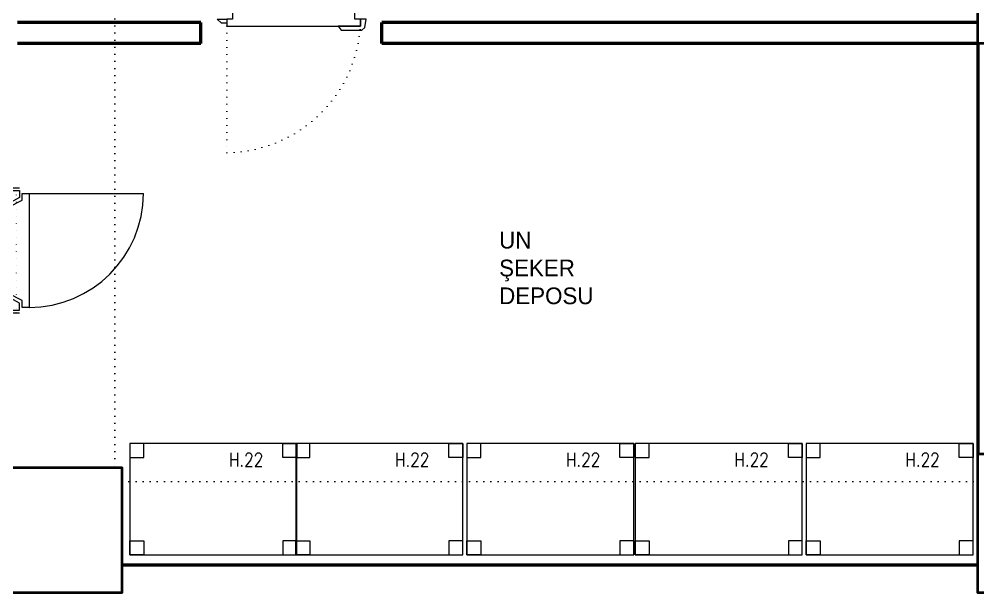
# Model space of a CAD drawing. Extents: x -228812 to 45006, y -308075 to -42938.
# Drawn here: x 33069 to 33758, y -48516 to -48104 of the extents above; entities that cross this region are included whole.
import ezdxf
from ezdxf.enums import TextEntityAlignment as Align

# ---------------------------------------------------------------- set-up
doc = ezdxf.new("R2010")
doc.units = 0
doc.header["$LTSCALE"] = 20
doc.linetypes.add('( Hidden )', pattern=[0.375, 0.25, -0.125])
doc.linetypes.add('DOT', pattern=[0.25, 0, -0.25])
doc.layers.get('0').update_dxf_attribs({"linetype": 'CONTINUOUS', "lineweight": 15})
doc.layers.get('DEFPOINTS').update_dxf_attribs({"linetype": 'CONTINUOUS'})
for name, color, linetype in [('BL-H', 210, 'CONTINUOUS'), ('KA-PEN', 5, 'CONTINUOUS'), ('KIRIS', 9, 'DOT'), ('YAZI_BLM_1', 7, 'CONTINUOUS')]:
    doc.layers.add(name, color=color, linetype=linetype)
for name, color, linetype, lineweight in [('DUVAR', 7, 'CONTINUOUS', 60), ('kapi-acilis', 43, 'DOT', 15), ('KOLON', 7, 'CONTINUOUS', 50), ('NO', 7, 'CONTINUOUS', 30), ('s-depo', 140, 'CONTINUOUS', 25)]:
    doc.layers.add(name, color=color, linetype=linetype, lineweight=lineweight)
doc.styles.add('BLM_YAZI', font='stylu.ttf', dxfattribs={"width": 0.8})
doc.styles.add('ROMANS', font='romans.shx', dxfattribs={"width": 0.8})

# ---------------------------------------------------------------- blocks, each defined once
blk = doc.blocks.new('KOLON90')
at = {"layer": 'KOLON', "color": 4}
blk.add_lwpolyline([(-45, 45), (45, 45), (45, -45), (-45, -45)], close=True, dxfattribs=at)
blk = doc.blocks.new('jd-tnu')
at = {"layer": 'YAZI_BLM_1', "style": 'BLM_YAZI'}
for s, p in [('UN', (0, 40)), ('ŞEKER', (0, 20)), ('DEPOSU', (0, 0))]:
    blk.add_text(s, height=12, dxfattribs=at).set_placement(p)
blk = doc.blocks.new('J-KS09r')
at = {"layer": 'kapi-acilis', "linetype": 'DOT'}
blk.add_lwpolyline([(3, 11), (3, 107)], dxfattribs=at)
blk.add_arc((4.16, 9.84), 97.16, 90.68143, 179.31857, dxfattribs=at)
at = {"layer": 's-depo', "linetype": 'Continuous'}
for points in [[(-77, 16), (-79, 19), (-94, 19), (-96, 17), (-97, 11), (-93, 11), (-93, 16)], [(-1, 11), (3, 11), (3, 16), (-93, 16), (-93, 11), (-89, 11), (-89, 6), (-1, 6), (-1, 11)], [(3, 14), (7, 14), (10, 11), (3, 11)]]:
    blk.add_lwpolyline(points, close=True, dxfattribs=at)
blk = doc.blocks.new('Palet istif 3')
at = {"layer": 'BL-H'}
for p, q in [((71.48, 36.36), (-48.52, 36.36)), ((-48.52, 36.36), (-48.52, -43.64)), ((-38.52, 36.36), (-48.52, 36.36)), ((-48.52, 36.36), (-48.52, 26.36)), ((-38.52, 26.36), (-38.52, 36.36)), ((61.48, 26.36), (61.48, 36.36)), ((61.48, 36.36), (71.48, 36.36)), ((71.48, -43.64), (71.48, 36.36)), ((71.48, 36.36), (71.48, 26.36)), ((-48.52, 26.36), (-38.52, 26.36)), ((71.48, 26.36), (61.48, 26.36)), ((-48.52, -33.64), (-38.52, -33.64)), ((-48.52, -43.64), (-48.52, -33.64)), ((-38.52, -33.64), (-38.52, -43.64)), ((71.48, -33.64), (61.48, -33.64)), ((61.48, -33.64), (61.48, -43.64)), ((71.48, -43.64), (71.48, -33.64)), ((-48.52, -43.64), (71.48, -43.64)), ((-38.52, -43.64), (-48.52, -43.64)), ((61.48, -43.64), (71.48, -43.64))]:
    blk.add_line(p, q, dxfattribs=at)
at = {"layer": 'NO', "linetype": 'Continuous', "style": 'ROMANS', "width": 0.8}
blk.add_attdef('NO', text='', height=10, dxfattribs=at).set_placement((35.05, 24.7), align=Align.MIDDLE)
blk = doc.blocks.new('SOĞUK ODA')
at = {"color": 0, "linetype": 'Continuous'}
for p, q in [((-90, 8.5), (-90, -8.5)), ((0, 8.5), (0, -8.5))]:
    blk.add_line(p, q, dxfattribs=at)
for points in [[(-88, 8.5), (-88, -8.5), (-83, -8.5), (-78, 0.5), (-78, 8.5)], [(-2, 8.5), (-2, -8.5), (-7, -8.5), (-12, 0.5), (-12, 8.5)], [(-4, -10.5), (-4, -15.5), (-86, -15.5), (-86, -10.5), (-81, -10.5), (-76, -0.5), (-14, -0.5), (-9, -10.5)]]:
    blk.add_lwpolyline(points, close=True, dxfattribs=at)
at = {"color": 0, "linetype": 'DOT'}
blk.add_lwpolyline([(0, -6), (-90, -6), (-90, 6), (0, 6)], dxfattribs=at)
at = {"color": 0, "linetype": 'Continuous'}
blk.add_lwpolyline([(-4, -15.5), (-4, -97.5)], dxfattribs=at)
blk.add_arc((-4, -15.5), 82, 180, 270, dxfattribs=at)

msp = doc.modelspace()

# ---------------------------------------------------------------- linework, layer by layer
at = {"layer": 'DEFPOINTS', "color": 7, "linetype": '( Hidden )'}
msp.add_line((33757.865, -48516.5), (33757.865, -47726.5), dxfattribs=at)
at = {"layer": 'DUVAR', "color": 2}
msp.add_line((33757.874, -48121.5), (33757.874, -48416.498), dxfattribs=at)
msp.add_line((33757.874, -48121.5), (33757.874, -48416.498), dxfattribs=at)
at = {"layer": 'DUVAR', "color": 2, "ltscale": 0.5}
msp.add_line((33757.874, -48496.5), (33142.874, -48496.5), dxfattribs=at)
at = {"layer": 'DUVAR', "color": 2}
for points in [[(33199.601, -48106.5), (33067.874, -48106.5)], [(33199.601, -48121.5), (33199.601, -48106.5)], [(33757.874, -48106.5), (33329.601, -48106.5)], [(33329.601, -48121.5), (33329.601, -48106.5)], [(33199.601, -48121.5), (33067.874, -48121.5)], [(33757.874, -48121.5), (33329.601, -48121.5)]]:
    msp.add_lwpolyline(points, dxfattribs=at)
at = {"layer": 'KIRIS', "color": 251}
for p, q in [((33137.874, -47731.5), (33137.874, -48426.5)), ((33757.874, -48121.5), (33757.874, -48416.498)), ((33142.874, -48436.5), (33757.865, -48436.5))]:
    msp.add_line(p, q, dxfattribs=at)
at = {"layer": 'KOLON', "color": 4}
for points in [[(33787.874, -48121.5), (33757.874, -48121.5), (33757.874, -48021.5), (33787.874, -48021.5)], [(33787.874, -48516.5), (33757.874, -48516.5), (33757.874, -48416.498), (33787.874, -48416.498)]]:
    msp.add_lwpolyline(points, close=True, dxfattribs=at)

# ---------------------------------------------------------------- block references
at = {"linetype": 'Continuous', "rotation": 180}
msp.add_blockref('J-KS09r', (33221.403, -48093.086), dxfattribs=at)
at = {"linetype": 'Continuous'}
msp.add_blockref('jd-tnu', (33413.97, -48308.978), dxfattribs=at)
at = {"layer": 'BL-H', "linetype": 'Continuous'}
for p in [(33197.1, -48445.496), (33316.408, -48445.496), (33439.227, -48445.496), (33560.271, -48445.496), (33683.091, -48445.496)]:
    msp.add_blockref('Palet istif 3', p, dxfattribs=at).add_auto_attribs({'NO': 'H.22'})
at = {"layer": 'KA-PEN', "color": 5, "linetype": 'ByBlock', "lineweight": -3, "rotation": 90}
msp.add_blockref('SOĞUK ODA', (33060.86, -48225.321), dxfattribs=at)
msp.add_blockref('SOĞUK ODA', (33060.86, -48225.321), dxfattribs=at)
at = {"layer": 'KOLON', "color": 1}
msp.add_blockref('KOLON90', (33097.874, -48471.5), dxfattribs=at)

doc.saveas('drawing.dxf')
